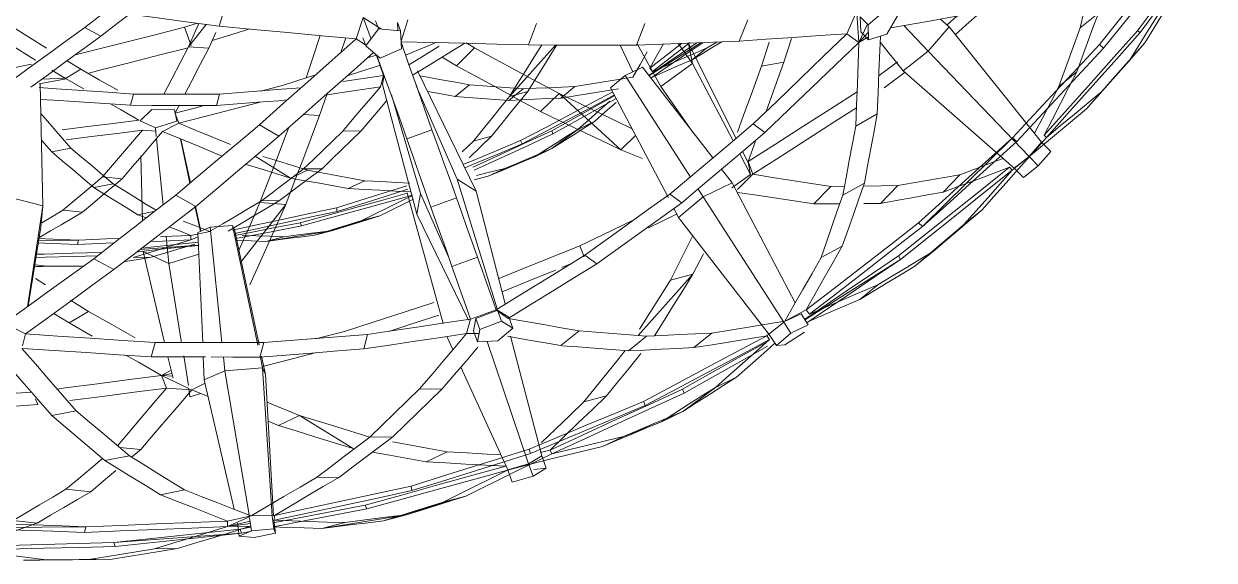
# Model space of a CAD drawing. Header units: inches. Extents: x -1427 to 2274, y -2183 to 260.
# Drawn here: x 178.64 to 185.71, y -1802.84 to -1799.65 of the extents above; entities that cross this region are included whole.
import ezdxf

# ---------------------------------------------------------------- set-up
doc = ezdxf.new("R2010")
doc.units = ezdxf.units.IN
doc.header["$MEASUREMENT"] = 0
doc.layers.add('E-LITE-EQPM', color=33, linetype='Continuous', lineweight=9)
doc.layers.add('G-IMPT', color=8, linetype='Continuous', lineweight=9)

# ---------------------------------------------------------------- blocks, each defined once
blk = doc.blocks.new('Raimond Sphere Small - Moooi_Raimond_43-V3-Reflected Ceiling Plan')
at = {"layer": 'G-IMPT'}
for p, q in [((1.0342, -5.1175), (0.9982, -5.2427)), ((4.7834, -5.1581), (4.7261, -5.2876)), ((4.8518, -5.2341), (4.9575, -5.1455)), ((0.1998, -5.2506), (0.2963, -5.1757)), ((0.8692, -5.2254), (0.7914, -5.2494)), ((0.9195, -5.2321), (0.8156, -5.3654)), ((1.8535, -5.1915), (1.8113, -5.3178)), ((1.9606, -5.2604), (1.8535, -5.1915)), ((1.8993, -5.3195), (1.8535, -5.1915)), ((1.9263, -5.2112), (1.9441, -5.2591)), ((2.0565, -5.2217), (2.0743, -5.2696)), ((2.0565, -5.2217), (2.0589, -5.2684)), ((2.1179, -5.2059), (2.0775, -5.3325)), ((2.8819, -5.2271), (2.8356, -5.354)), ((3.5264, -5.2273), (3.4768, -5.3564)), ((4.137, -5.2042), (4.0857, -5.3312)), ((4.784, -5.1662), (4.7972, -5.3392)), ((4.8478, -5.2301), (4.7972, -5.3392)), ((4.809, -5.2763), (4.8055, -5.1863)), ((4.8055, -5.1863), (4.8518, -5.2341)), ((4.9631, -5.2911), (5.0263, -5.1807)), ((5.2817, -5.2005), (5.3332, -5.2458)), ((5.3796, -5.1835), (5.3208, -5.2349)), ((6.22, -5.1646), (6.1121, -5.252)), ((0.1998, -5.2506), (0.2948, -5.3018)), ((0.8313, -5.3571), (0.7914, -5.2494)), ((0.9353, -5.3742), (0.9775, -5.2795)), ((1.9441, -5.2591), (1.8691, -5.3601)), ((1.9441, -5.2591), (2.0743, -5.2696)), ((2.0743, -5.2696), (2.0797, -5.3771)), ((4.7972, -5.3392), (4.7261, -5.2876)), ((4.8535, -5.2788), (4.7972, -5.3392)), ((4.809, -5.2763), (4.8552, -5.3241)), ((4.8552, -5.3241), (4.8518, -5.2341)), ((4.8552, -5.3241), (4.9631, -5.2911)), ((5.0638, -5.2382), (5.2091, -5.3901)), ((5.2091, -5.3901), (5.3332, -5.2458)), ((5.3332, -5.2458), (5.8824, -5.9304)), ((6.4677, -5.2811), (6.4514, -5.2713)), ((0.9353, -5.3742), (0.8156, -5.3654)), ((1.7205, -5.3984), (1.7496, -5.3121)), ((1.8717, -5.3566), (1.8113, -5.3178)), ((1.8512, -5.3122), (1.8691, -5.3601)), ((1.8691, -5.3601), (1.9528, -5.4331)), ((2.4065, -5.4772), (2.5146, -5.3719)), ((2.5146, -5.3719), (2.465, -5.3421)), ((2.9945, -5.3546), (2.7215, -5.6596)), ((3.3787, -5.3561), (3.4551, -5.5129)), ((3.4801, -5.3479), (3.6206, -5.5999)), ((3.8613, -5.3405), (3.5502, -5.5366)), ((3.7238, -5.3462), (3.8095, -5.4647)), ((4.0678, -5.909), (3.7857, -5.3456)), ((3.8095, -5.4647), (3.7857, -5.3456)), ((3.8915, -5.3739), (3.953, -5.3367)), ((4.2641, -5.3373), (4.2187, -5.4798)), ((4.3516, -5.4573), (4.3973, -5.3153)), ((4.8545, -5.3053), (4.7972, -5.3392)), ((4.9236, -5.3376), (5.0599, -5.5072)), ((6.2511, -5.3734), (6.2259, -5.3519)), ((6.495, -5.3413), (6.4036, -5.4467)), ((1.9311, -5.4142), (1.8787, -5.4313)), ((1.9528, -5.4331), (2.0797, -5.3771)), ((2.3216, -5.4265), (2.4065, -5.4772)), ((3.8915, -5.3739), (3.8068, -5.4423)), ((5.0599, -5.5072), (5.2091, -5.3901)), ((5.8087, -6.0161), (5.2091, -5.3901)), ((-0.1181, -5.469), (-0.2546, -5.496)), ((0.0029, -5.5029), (0.0839, -5.5527)), ((0.1752, -5.4989), (0.0839, -5.5527)), ((0.1752, -5.4989), (0.0905, -5.4464)), ((2.176, -5.5073), (2.5231, -6.2215)), ((3.4084, -5.535), (3.5112, -5.4864)), ((3.5112, -5.4864), (3.9295, -6.0253)), ((3.5552, -5.4915), (3.5704, -5.5121)), ((3.6206, -5.5999), (3.8095, -5.4647)), ((4.0497, -5.9242), (3.8095, -5.4647)), ((4.3516, -5.4573), (4.2187, -5.4798)), ((5.0274, -5.4543), (4.9183, -5.5353)), ((5.7201, -6.0857), (5.0599, -5.5072)), ((6.0909, -5.5145), (5.9852, -5.6001)), ((6.2405, -5.6297), (6.4036, -5.4467)), ((-0.0717, -5.586), (0.0877, -5.5549)), ((0.0839, -5.5518), (-0.0553, -5.5564)), ((0.0839, -5.5527), (0.1928, -5.6145)), ((1.9553, -5.603), (1.9735, -5.5347)), ((1.9772, -5.5334), (1.9668, -5.589)), ((3.3224, -5.6082), (3.4084, -5.535)), ((3.4084, -5.535), (3.7971, -6.1396)), ((4.9465, -5.6096), (5.073, -5.5162)), ((-0.066, -5.5875), (-0.0491, -6.3102)), ((0.4883, -5.6456), (0.4704, -5.7123)), ((1, -5.6455), (0.9818, -5.7136)), ((1.3803, -5.5933), (1.2448, -5.6281)), ((1.5939, -5.7734), (1.6379, -5.6432)), ((1.9668, -5.589), (2.1709, -6.359)), ((2.0204, -5.6513), (2.1939, -6.2367)), ((2.1671, -5.5963), (2.4115, -6.1518)), ((2.485, -5.5904), (2.3995, -5.6596)), ((2.8029, -5.6149), (2.7173, -5.6842)), ((2.8298, -5.631), (2.7215, -5.6596)), ((2.9063, -5.7499), (3.0159, -5.643)), ((3.0159, -5.643), (3.3836, -5.9764)), ((3.1101, -5.6014), (3.0262, -5.6693)), ((3.3224, -5.6082), (3.6658, -6.2625)), ((3.8092, -5.8702), (3.6206, -5.5999)), ((6.2405, -5.6297), (6.1495, -5.7336)), ((0.736, -5.7578), (0.7592, -5.7131)), ((0.8967, -5.7173), (0.7361, -5.7585)), ((0.598, -5.7377), (0.5275, -5.8037)), ((0.7326, -5.7399), (0.598, -5.7377)), ((0.7453, -5.8071), (0.7326, -5.7399)), ((0.7583, -5.8188), (0.7368, -5.762)), ((1.5939, -5.7734), (1.4975, -5.7665)), ((4.9065, -5.764), (4.7794, -5.8357)), ((0.6185, -5.8466), (0.5275, -5.8037)), ((0.6204, -5.8652), (0.5421, -5.8597)), ((0.7453, -5.8071), (0.6185, -5.8466)), ((0.6185, -5.8466), (0.6236, -5.8968)), ((0.6615, -5.8681), (0.7583, -5.8188)), ((1.3523, -5.8958), (1.2364, -5.828)), ((1.8412, -5.8633), (1.7321, -5.8652)), ((2.2613, -5.8576), (2.1126, -5.9119)), ((2.9801, -5.8827), (2.9724, -5.8644)), ((2.9731, -5.9699), (3.1269, -5.8562)), ((3.2262, -5.8084), (3.1269, -5.8562)), ((4.2395, -5.8737), (4.1699, -5.8231)), ((0.0028, -5.9884), (-0.0583, -5.919)), ((0.6249, -5.9106), (0.6641, -6.3037)), ((0.7677, -5.9118), (0.824, -6.1743)), ((0.7699, -5.9127), (0.8261, -6.1726)), ((2.5078, -5.925), (2.441, -5.9888)), ((2.6143, -5.8965), (2.5078, -5.925)), ((2.7879, -5.9224), (2.7965, -5.942)), ((3.4708, -5.891), (3.3836, -5.9764)), ((4.1392, -6.0468), (4.1849, -5.9199)), ((5.7093, -5.9049), (5.1756, -6.4329)), ((5.7345, -5.9268), (5.7093, -5.9049)), ((5.8824, -5.9304), (5.8087, -6.0161)), ((5.9109, -5.9037), (5.8163, -6.011)), ((5.8824, -5.9304), (5.9364, -5.9868)), ((5.9109, -5.9037), (5.8985, -5.8889)), ((0.1172, -5.9668), (0.0028, -5.9884)), ((2.9731, -5.9699), (2.8726, -6.0177)), ((3.3836, -5.9764), (3.5119, -6.0279)), ((4.1537, -6.1231), (4.0896, -6.0005)), ((4.1396, -6.0524), (4.1065, -5.9862)), ((5.9364, -5.9868), (5.8627, -6.0725)), ((0.5324, -6.0131), (0.5414, -6.399)), ((1.4212, -6.1447), (1.2113, -6.015)), ((2.8726, -6.0177), (2.695, -6.087)), ((4.168, -6.1221), (4.1392, -6.0468)), ((4.1537, -6.1231), (4.1396, -6.0524)), ((5.7082, -6.0983), (5.6926, -6.0803)), ((5.8087, -6.0171), (5.7082, -6.0983)), ((5.7201, -6.0857), (5.8087, -6.0161)), ((5.774, -6.1421), (5.8627, -6.0725)), ((5.8627, -6.0725), (5.8087, -6.0161)), ((0.4208, -6.1484), (0.3052, -6.138)), ((1.5216, -6.0971), (1.4212, -6.1447)), ((1.6084, -6.0887), (1.4992, -6.0906)), ((2.5112, -6.1546), (2.5961, -6.1338)), ((2.5961, -6.1338), (2.695, -6.087)), ((3.9813, -6.092), (4.0444, -6.1733)), ((4.0416, -6.2034), (4.1537, -6.1231)), ((4.0758, -6.2117), (4.168, -6.1221)), ((5.3966, -6.1251), (5.2974, -6.2283)), ((5.774, -6.1421), (5.7201, -6.0857)), ((0.3674, -6.1782), (0.2521, -6.2008)), ((1.8635, -6.1601), (1.7645, -6.2067)), ((2.4115, -6.1518), (2.5231, -6.2215)), ((2.6489, -6.9217), (2.4115, -6.1518)), ((2.6971, -6.8921), (2.5231, -6.2215)), ((3.8422, -6.2097), (3.8713, -6.255)), ((3.8713, -6.255), (4.0444, -6.1733)), ((4.0444, -6.1733), (4.4194, -6.8857)), ((4.6313, -6.1944), (4.529, -6.2979)), ((4.7114, -6.1934), (4.6313, -6.1944)), ((4.83, -6.1752), (4.7013, -6.2466)), ((5.0279, -6.1895), (4.9254, -6.2946)), ((-0.2668, -6.254), (-0.0491, -6.3102)), ((0.8592, -6.3128), (0.7393, -6.2454)), ((1.393, -6.3013), (1.2396, -6.2903)), ((1.2494, -6.2801), (1.3563, -6.2783)), ((2.1136, -6.2321), (2.3288, -7.0072)), ((2.1709, -6.359), (2.1939, -6.2367)), ((2.3599, -6.6125), (2.1939, -6.2367)), ((2.4072, -6.2625), (2.2554, -6.318)), ((3.7458, -6.2912), (3.6747, -6.2396)), ((3.7266, -6.3783), (3.8713, -6.255)), ((4.3509, -6.9995), (3.8713, -6.255)), ((-0.1419, -6.9082), (-0.0491, -6.3102)), ((-0.0491, -6.3102), (-0.0619, -6.4361)), ((0.1855, -6.3472), (0.0689, -6.336)), ((0.6176, -6.3408), (0.5148, -6.3619)), ((0.5642, -6.3813), (0.5148, -6.3619)), ((0.853, -6.3093), (0.8857, -6.4617)), ((0.856, -6.311), (0.8883, -6.4606)), ((1.393, -6.3013), (1.1241, -6.6463)), ((1.694, -6.3212), (1.6983, -6.3424)), ((2.1709, -6.359), (2.4777, -6.9891)), ((3.547, -6.4396), (3.7187, -6.3574)), ((3.6986, -6.325), (3.7266, -6.3783)), ((4.8263, -6.2954), (4.9254, -6.2946)), ((5.5267, -6.3347), (5.4199, -6.421)), ((1.0775, -6.4251), (0.9437, -6.4366)), ((1.0775, -6.4251), (1.2276, -7.1372)), ((1.0775, -6.4251), (1.0878, -6.4493)), ((1.486, -6.4285), (1.4783, -6.4101)), ((1.9515, -6.369), (1.5644, -6.484)), ((1.9515, -6.369), (1.8449, -6.3973)), ((4.265, -7.0727), (3.7266, -6.3783)), ((5.1519, -6.4109), (5.1756, -6.4329)), ((-0.1364, -6.9041), (-0.0619, -6.4361)), ((0.683, -6.4928), (0.6989, -6.6521)), ((0.8294, -6.5116), (0.8297, -6.4854)), ((0.8294, -6.5116), (0.8712, -6.4928)), ((0.9416, -6.461), (0.8297, -6.4854)), ((0.9437, -6.4366), (0.8714, -6.4679)), ((0.8714, -6.4679), (0.8994, -7.1214)), ((0.9437, -6.4366), (1.0134, -7.1214)), ((1.0878, -6.4493), (1.235, -7.1338)), ((1.6729, -6.4554), (1.2742, -6.5205)), ((1.3818, -6.4927), (1.2742, -6.5205)), ((1.6729, -6.4554), (1.5644, -6.484)), ((0.1617, -6.5126), (-0.0808, -6.5142)), ((0.1617, -6.5126), (0.1567, -6.5387)), ((0.8747, -6.5434), (0.5259, -6.5695)), ((3.1649, -6.6121), (3.1399, -6.5461)), ((4.6986, -6.548), (4.5724, -6.6166)), ((0.2525, -6.6232), (0.3723, -6.6878)), ((0.5938, -6.6146), (0.4859, -6.6163)), ((0.5456, -6.5798), (0.6735, -7.1214)), ((0.5456, -6.5798), (0.6989, -6.6521)), ((0.6989, -6.6521), (0.877, -6.5966)), ((2.5313, -6.6132), (2.3798, -6.6686)), ((3.1697, -6.6017), (3.2407, -6.6533)), ((3.8118, -6.716), (3.8739, -6.5937)), ((5.0439, -6.6276), (4.476, -6.9855)), ((5.0333, -6.6059), (5.0439, -6.6276)), ((5.2374, -6.5801), (5.1292, -6.6676)), ((-0.0236, -6.6679), (-0.0927, -6.659)), ((-0.0927, -6.669), (-0.0236, -6.6679)), ((0.7741, -7.1231), (0.6989, -6.6521)), ((3.0337, -6.6756), (3.0803, -6.6566)), ((3.8118, -6.716), (3.4869, -7.079)), ((3.8118, -6.716), (3.6772, -6.7505)), ((-0.0344, -6.7778), (-0.0927, -6.7417)), ((4.9089, -6.7787), (4.8021, -6.865)), ((0.2214, -6.9365), (0.1146, -6.8702)), ((2.6418, -6.9261), (2.4897, -6.9816)), ((2.651, -6.9285), (2.7173, -6.97)), ((2.6751, -6.9935), (2.651, -6.9285)), ((4.4847, -6.9271), (4.358, -6.994)), ((4.4847, -6.9271), (4.5039, -6.953)), ((0.0146, -6.9479), (0.1063, -7.0043)), ((0.2214, -6.9365), (0.1063, -7.0043)), ((2.4668, -7.0677), (2.4897, -6.9816)), ((2.5081, -7.0516), (2.5218, -6.979)), ((2.5218, -6.979), (2.6472, -6.93)), ((2.5218, -6.979), (2.5458, -7.044)), ((2.5458, -7.044), (2.6751, -6.9935)), ((2.6472, -6.93), (2.713, -6.9778)), ((2.6751, -6.9935), (2.7414, -7.035)), ((2.7414, -7.035), (2.7173, -6.97)), ((4.2498, -7.0815), (4.3509, -6.9997)), ((4.3928, -7.0646), (4.3509, -6.9995)), ((4.4538, -6.951), (4.3696, -6.9907)), ((4.4538, -6.951), (4.4957, -7.0161)), ((-0.2783, -7.0067), (-0.1524, -7.0694)), ((-0.1524, -7.0694), (-0.1712, -7.1399)), ((0.1063, -7.0043), (0.2436, -7.0822)), ((1.7415, -7.0555), (1.5705, -7.0993)), ((2.5416, -7.0664), (2.4668, -7.0677)), ((2.5081, -7.0516), (2.5322, -7.1166)), ((2.5322, -7.1166), (2.5458, -7.044)), ((2.6531, -7.111), (2.7414, -7.035)), ((3.1349, -7.0518), (3.027, -7.1391)), ((3.9233, -7.0657), (3.8175, -7.1513)), ((4.3069, -7.1378), (4.3928, -7.0646)), ((4.4733, -7.0593), (4.3566, -7.1345)), ((4.4957, -7.0161), (4.3928, -7.0646)), ((0.6163, -7.1215), (0.5939, -7.2056)), ((1.2618, -7.1214), (1.2388, -7.2073)), ((1.8793, -7.0733), (1.8564, -7.1591)), ((2.386, -7.1626), (2.3506, -7.0851)), ((2.5322, -7.1166), (2.6531, -7.111)), ((2.5887, -7.114), (2.8349, -7.8403)), ((2.727, -7.0825), (2.9139, -7.7939)), ((3.5358, -7.0828), (3.4278, -7.1702)), ((4.2666, -7.1035), (4.2498, -7.0815)), ((4.3069, -7.1378), (4.265, -7.0727)), ((4.3566, -7.1345), (4.3069, -7.1378)), ((0.6934, -7.2059), (0.7235, -7.3332)), ((0.8145, -7.376), (0.7865, -7.2008)), ((0.903, -7.2064), (0.9088, -7.3424)), ((1.0221, -7.2067), (1.0305, -7.2898)), ((1.2408, -7.1999), (1.2557, -7.2705)), ((1.2495, -7.2014), (1.2731, -7.3111)), ((1.0305, -7.2898), (1.2557, -7.2705)), ((1.2557, -7.2705), (1.2731, -7.3111)), ((1.3118, -8.151), (1.2557, -7.2705)), ((2.7115, -7.8763), (2.4333, -7.2664)), ((0.7121, -7.285), (0.6557, -7.316)), ((0.7167, -7.3044), (0.6557, -7.316)), ((0.6843, -7.3915), (0.6557, -7.316)), ((0.8168, -7.3934), (0.6557, -7.316)), ((0.7206, -7.3211), (0.6557, -7.316)), ((0.9088, -7.3424), (1.0305, -7.2898)), ((0.9088, -7.3424), (1.0867, -8.111)), ((1.1769, -8.155), (1.0305, -7.2898)), ((1.3207, -8.1489), (1.2731, -7.3111)), ((4.0697, -7.3268), (3.9445, -7.3871)), ((0.8348, -7.4021), (0.6843, -7.3915)), ((0.8168, -7.3934), (0.8232, -7.444)), ((0.8232, -7.444), (0.8879, -7.4239)), ((0.8348, -7.4021), (0.915, -7.3613)), ((0.8348, -7.4021), (0.9319, -7.442)), ((2.3228, -7.3961), (2.1852, -7.3984)), ((3.7593, -7.4206), (3.7496, -7.3975)), ((3.7505, -7.5305), (3.9445, -7.3871)), ((-0.0798, -7.4896), (-0.0927, -7.4555)), ((3.298, -7.438), (3.1636, -7.4738)), ((3.517, -7.4706), (3.5278, -7.4953)), ((0.1483, -7.5266), (0.004, -7.5538)), ((1.3495, -7.6136), (1.4736, -7.5537)), ((1.7931, -7.751), (1.4736, -7.5537)), ((3.7505, -7.5305), (3.6238, -7.5908)), ((1.2889, -7.5887), (1.3495, -7.6136)), ((3.6238, -7.5908), (3.3997, -7.6782)), ((2.0292, -7.6804), (1.8915, -7.6827)), ((3.275, -7.7372), (3.3997, -7.6782)), ((0.5313, -7.7557), (0.4062, -7.7444)), ((0.4771, -7.8014), (0.5313, -7.7557)), ((2.3509, -7.7703), (2.2261, -7.8291)), ((2.8387, -7.7537), (2.8469, -7.7798)), ((2.9633, -7.7591), (2.905, -7.7747)), ((2.9732, -7.7826), (2.9633, -7.7591)), ((0.4639, -7.7932), (0.3184, -7.8217)), ((2.8465, -7.8425), (2.71, -7.8787)), ((2.8349, -7.8403), (2.7115, -7.8763)), ((2.8349, -7.8403), (2.9139, -7.7939)), ((2.8349, -7.8403), (2.8615, -7.9134)), ((2.8465, -7.8425), (2.9732, -7.7826)), ((2.9139, -7.7939), (2.9404, -7.867)), ((2.738, -7.9494), (2.7115, -7.8763)), ((2.8615, -7.9134), (2.738, -7.9494)), ((2.9404, -7.867), (2.8615, -7.9134)), ((2.9404, -7.867), (2.8658, -7.8743)), ((1.5763, -7.9217), (1.7112, -7.9195)), ((2.1372, -7.9736), (2.1425, -8.0003)), ((0.2344, -8.0064), (0.0874, -7.9923)), ((0.7916, -7.9959), (0.6498, -8.025)), ((2.462, -8.0339), (1.9736, -8.1789)), ((2.462, -8.0339), (2.3275, -8.0696)), ((1.8748, -8.1089), (1.8651, -8.0858)), ((-0.0838, -8.193), (-0.2271, -8.1782)), ((1.0466, -8.2138), (1.1769, -8.155)), ((1.0466, -8.2138), (1.047, -8.1807)), ((1.1808, -8.182), (1.0466, -8.2138)), ((1.1826, -8.1954), (1.0466, -8.2138)), ((1.1881, -8.1499), (1.047, -8.1807)), ((1.1058, -8.1938), (1.1162, -8.2705)), ((1.1781, -8.1626), (1.1885, -8.2393)), ((1.1881, -8.1499), (1.3259, -8.1476)), ((1.3223, -8.2278), (1.3118, -8.1511)), ((1.3326, -8.252), (1.3222, -8.1752)), ((1.3259, -8.1476), (1.3249, -8.1761)), ((2.1105, -8.1429), (1.6076, -8.225)), ((1.7434, -8.19), (1.6076, -8.225)), ((2.1105, -8.1429), (1.9736, -8.1789)), ((0.2044, -8.215), (-0.5551, -8.22)), ((0.2044, -8.215), (0.1981, -8.2479)), ((1.1306, -8.2519), (0.3722, -8.3085)), ((1.1844, -8.2115), (1.0466, -8.2138)), ((1.1162, -8.2705), (1.1885, -8.2393)), ((1.1162, -8.2705), (1.2053, -8.2784)), ((1.1854, -8.2162), (1.1211, -8.2286)), ((1.1306, -8.2519), (1.1211, -8.2286)), ((1.1306, -8.2519), (1.1885, -8.2408)), ((1.1885, -8.2393), (1.3223, -8.2278)), ((1.2053, -8.2784), (1.3326, -8.252)), ((1.3326, -8.252), (1.3223, -8.2278)), ((0.3803, -8.3311), (0.3722, -8.3085)), ((-0.1654, -8.413), (-0.0293, -8.4108)), ((0.362, -8.4078), (0.2241, -8.41)), ((0.7494, -8.3436), (0.6134, -8.3458))]:
    blk.add_line(p, q, dxfattribs=at)
at = {"layer": 'G-IMPT', "flags": 128}
for points in [[(6.2259, -5.3519), (6.3607, -5.1828), (6.4955, -5.0137), (6.6302, -4.8446), (6.765, -4.6755)], [(6.7906, -4.6973), (6.6558, -4.8663), (6.5209, -5.0353), (6.386, -5.2044), (6.2511, -5.3734)], [(6.8894, -4.6826), (6.7799, -4.8298), (6.6704, -4.9769), (6.5609, -5.1241), (6.4514, -5.2713)], [(6.4677, -5.2811), (6.5777, -5.1333), (6.6877, -4.9856), (6.7977, -4.8378), (6.9077, -4.6901)], [(6.1739, -4.9714), (6.1533, -5.0649), (6.1327, -5.1585), (6.1121, -5.252)], [(6.7003, -5.0122), (6.649, -5.0945), (6.5976, -5.1768), (6.5463, -5.2591), (6.495, -5.3413)], [(0.9982, -5.2427), (0.8149, -5.2181), (0.6315, -5.1935), (0.4482, -5.1689), (0.2649, -5.1443)], [(5.3703, -5.292), (5.4529, -5.2197), (5.5283, -5.1538)], [(6.4036, -5.4467), (6.4553, -5.3639), (6.5071, -5.2812), (6.5589, -5.1985), (6.6106, -5.1158)], [(0.4698, -5.167), (0.3913, -5.2274), (0.2948, -5.3018)], [(0.8768, -5.2264), (0.8573, -5.2707), (0.8156, -5.3654)], [(5.4828, -5.1655), (5.3437, -5.1897), (5.2047, -5.214), (5.0657, -5.2382), (4.9854, -5.2522)], [(6.0909, -5.5145), (6.1232, -5.427), (6.1554, -5.3396), (6.1877, -5.2521), (6.22, -5.1646)], [(-0.0276, -5.3732), (-0.129, -5.3103), (-0.2304, -5.2474)], [(-0.221, -5.5546), (-0.1158, -5.4786), (-0.0106, -5.4026), (0.0946, -5.3266), (0.1998, -5.2506)], [(0.2948, -5.3018), (0.1908, -5.3774), (0.0868, -5.4531), (-0.0172, -5.5287), (-0.1212, -5.6043)], [(0.7914, -5.2494), (0.6094, -5.2954), (0.4273, -5.3413), (0.2453, -5.3873), (0.1411, -5.4136)], [(0.9559, -5.328), (1.0408, -5.3019), (1.1792, -5.2594)], [(1.8113, -5.3178), (1.608, -5.2991), (1.4048, -5.2803), (1.2015, -5.2615), (0.9982, -5.2427)], [(1.5979, -5.2981), (1.5514, -5.4372), (1.5138, -5.5499)], [(4.7261, -5.2876), (4.566, -5.2985), (4.4059, -5.3094), (4.2458, -5.3203), (4.0857, -5.3312)], [(4.1699, -5.8231), (4.309, -5.6892), (4.448, -5.5553), (4.5871, -5.4215), (4.7261, -5.2876)], [(4.925, -5.3027), (4.9216, -5.3879), (4.9166, -5.5132), (4.9116, -5.6386), (4.9065, -5.764)], [(6.4514, -5.2713), (6.3131, -5.4257), (6.1749, -5.5801), (6.0367, -5.7345), (5.8985, -5.8889)], [(5.9109, -5.9037), (6.0501, -5.748), (6.1893, -5.5924), (6.3285, -5.4367), (6.4677, -5.2811)], [(6.1121, -5.252), (6.0803, -5.3391), (6.0486, -5.4261), (6.0169, -5.5131), (5.9852, -5.6001)], [(-0.3216, -5.3032), (-0.2202, -5.3656), (-0.1189, -5.428), (-0.0927, -5.4441)], [(0.2176, -5.5228), (0.2891, -5.5046), (0.4708, -5.4582), (0.6526, -5.4117), (0.8128, -5.3708)], [(0.8156, -5.3654), (0.7656, -5.4608), (0.7156, -5.5562), (0.6688, -5.6456)], [(1.2364, -5.828), (1.3801, -5.7005), (1.5238, -5.5729), (1.6676, -5.4454), (1.8113, -5.3178)], [(2.8356, -5.354), (2.6458, -5.3492), (2.4561, -5.3445), (2.2664, -5.3398), (2.0776, -5.3351)], [(2.0778, -5.3383), (2.1228, -5.4657), (2.169, -5.5963), (2.2151, -5.727), (2.2613, -5.8576)], [(2.1045, -5.4141), (2.238, -5.3598), (2.2861, -5.3403)], [(2.1249, -5.4717), (2.1987, -5.4264), (2.3034, -5.3621)], [(2.4561, -5.3438), (2.3597, -5.4031), (2.2551, -5.4674), (2.1505, -5.5317)], [(3.0159, -5.643), (2.8906, -5.5752), (2.7652, -5.5075), (2.6399, -5.4397), (2.5146, -5.3719)], [(2.9132, -5.3543), (2.8666, -5.4285), (2.8182, -5.5056), (2.7699, -5.5826), (2.7215, -5.6596)], [(2.8298, -5.631), (2.8777, -5.5543), (2.9257, -5.4776), (2.9737, -5.4009), (3.0039, -5.3527)], [(3.4768, -5.3564), (3.3165, -5.3558), (3.1562, -5.3552), (2.9959, -5.3546), (2.8356, -5.354)], [(4.0857, -5.3312), (3.9335, -5.3375), (3.7812, -5.3438), (3.629, -5.3501), (3.4768, -5.3564)], [(3.8351, -5.3416), (3.7429, -5.4039), (3.6193, -5.4874), (3.5489, -5.535)], [(3.5552, -5.4915), (3.6874, -5.3892), (3.7441, -5.3454)], [(3.6361, -5.3481), (3.5976, -5.4164), (3.5552, -5.4915)], [(3.5609, -5.5505), (3.6274, -5.5054), (3.7511, -5.4216), (3.8715, -5.3401)], [(3.7943, -5.3387), (3.7035, -5.409), (3.5704, -5.5121)], [(3.9838, -5.3354), (3.9365, -5.364), (3.8717, -5.4031), (3.8068, -5.4423)], [(4.7972, -5.3392), (4.6578, -5.4729), (4.5184, -5.6065), (4.379, -5.7401), (4.2395, -5.8737)], [(4.7794, -5.8357), (4.7839, -5.7116), (4.7883, -5.5875), (4.7928, -5.4634), (4.7972, -5.3392)], [(5.7093, -5.9049), (5.8385, -5.7666), (5.9676, -5.6284), (6.0968, -5.4901), (6.2259, -5.3519)], [(6.2511, -5.3734), (6.122, -5.5117), (5.9928, -5.6501), (5.8637, -5.7884), (5.7345, -5.9268)], [(6.495, -5.3413), (6.4314, -5.4134), (6.3677, -5.4855), (6.3041, -5.5576), (6.2405, -5.6297)], [(0.7943, -5.6456), (0.8354, -5.5665), (0.8853, -5.4703), (0.9353, -5.3742)], [(1.9145, -5.3997), (1.7816, -5.5169), (1.6385, -5.6432), (1.4954, -5.7695), (1.3523, -5.8958)], [(1.9735, -5.5347), (1.9517, -5.4727), (1.9312, -5.4143)], [(2.1126, -5.9119), (2.0656, -5.7816), (2.0186, -5.6513), (1.9717, -5.521), (1.9342, -5.4169)], [(3.4547, -5.5445), (3.4972, -5.4697), (3.5397, -5.3949)], [(3.8068, -5.4423), (3.7263, -5.477), (3.6458, -5.5118), (3.5652, -5.5466)], [(3.5704, -5.5121), (3.6507, -5.4775), (3.731, -5.443), (3.8112, -5.4084), (3.8915, -5.3739)], [(0.3954, -5.623), (0.2853, -5.561), (0.1752, -5.4989)], [(1.758, -5.5377), (1.8241, -5.5164), (1.9548, -5.4741)], [(2.4065, -5.4772), (2.5315, -5.5454), (2.6564, -5.6136), (2.7814, -5.6817), (2.9063, -5.7499)], [(4.2187, -5.4798), (4.1647, -5.6284), (4.1106, -5.777), (4.0758, -5.8725)], [(4.2463, -5.7496), (4.2985, -5.6047), (4.3516, -5.4573)], [(5.8985, -5.8889), (5.9466, -5.7953), (5.9947, -5.7017), (6.0428, -5.6081), (6.0909, -5.5145)], [(6.1495, -5.7336), (6.213, -5.6619), (6.2766, -5.5901), (6.3401, -5.5184), (6.4036, -5.4467)], [(1.5706, -5.5314), (1.5207, -5.5477), (1.3803, -5.5933)], [(1.7316, -5.5711), (1.8525, -5.5529), (1.9735, -5.5347)], [(2.1872, -5.5381), (2.2341, -5.5464), (2.3178, -5.561), (2.4014, -5.5757), (2.485, -5.5904)], [(3.1101, -5.6014), (3.1963, -5.5872), (3.2824, -5.573), (3.3686, -5.5587), (3.4547, -5.5445)], [(-0.0721, -5.6076), (0.0312, -5.6146), (0.1835, -5.625), (0.3359, -5.6353), (0.4883, -5.6456)], [(0.4883, -5.6456), (0.6162, -5.6456), (0.7441, -5.6456), (0.872, -5.6455), (1, -5.6455)], [(1, -5.6455), (1.1224, -5.636), (1.2448, -5.6265), (1.3672, -5.6169), (1.4845, -5.6078)], [(1.9553, -5.603), (1.8344, -5.6211), (1.7134, -5.6392), (1.6287, -5.6519)], [(1.7321, -5.8652), (1.7879, -5.7996), (1.8437, -5.7341), (1.8995, -5.6685), (1.9553, -5.603)], [(2.3995, -5.6596), (2.3158, -5.645), (2.2361, -5.631)], [(2.485, -5.5904), (2.5645, -5.5965), (2.644, -5.6026), (2.7234, -5.6088), (2.8029, -5.6149)], [(2.6143, -5.8965), (2.6682, -5.8301), (2.7221, -5.7638), (2.7759, -5.6974), (2.8298, -5.631)], [(2.7879, -5.9224), (2.9332, -5.8453), (3.0785, -5.7681), (3.2237, -5.691), (3.3349, -5.632)], [(3.345, -5.6512), (3.2358, -5.709), (3.0894, -5.7867), (2.943, -5.8643), (2.7965, -5.942)], [(2.8029, -5.6149), (2.8797, -5.6115), (2.9565, -5.6082), (3.0333, -5.6048), (3.1101, -5.6014)], [(3.3467, -5.6545), (3.234, -5.7177), (3.1032, -5.7911), (2.9724, -5.8644)], [(3.45, -5.8512), (3.3724, -5.814), (3.2536, -5.757), (3.1348, -5.7), (3.0159, -5.643)], [(3.369, -5.6139), (3.2833, -5.6277), (3.1976, -5.6416), (3.1119, -5.6554), (3.0262, -5.6693)], [(4.7867, -5.6327), (4.6262, -5.7354), (4.4639, -5.8392), (4.3015, -5.943), (4.1392, -6.0468)], [(5.9852, -5.6001), (5.9365, -5.6942), (5.8878, -5.7883), (5.841, -5.8788)], [(6.2405, -5.6297), (6.1581, -5.6982), (6.0757, -5.7667), (5.9933, -5.8352), (5.9109, -5.9037)], [(0.4704, -5.7123), (0.318, -5.7024), (0.1655, -5.6924), (0.0131, -5.6825), (-0.0639, -5.6774)], [(0.3516, -5.7046), (0.4105, -5.738), (0.5194, -5.7998)], [(0.9818, -5.7136), (0.8539, -5.7133), (0.7261, -5.713), (0.5983, -5.7127), (0.4704, -5.7123)], [(0.7583, -5.8188), (0.9195, -5.7772), (1.0806, -5.7357), (1.2417, -5.6942)], [(1.4022, -5.6808), (1.349, -5.685), (1.2266, -5.6945), (1.1042, -5.7041), (0.9818, -5.7136)], [(1.9917, -5.6868), (1.9529, -5.7322), (1.897, -5.7978), (1.8412, -5.8633)], [(2.7173, -5.6842), (2.6378, -5.6781), (2.5584, -5.6719), (2.4789, -5.6657), (2.3995, -5.6596)], [(2.7215, -5.6596), (2.6681, -5.7259), (2.6146, -5.7923), (2.5612, -5.8586), (2.5078, -5.925)], [(3.0262, -5.6693), (2.949, -5.673), (2.8718, -5.6768), (2.7945, -5.6805), (2.7173, -5.6842)], [(2.9801, -5.8827), (3.111, -5.8094), (3.2419, -5.736), (3.3559, -5.6721)], [(3.1269, -5.8562), (3.1908, -5.8), (3.2546, -5.7438), (3.3184, -5.6876)], [(3.3554, -5.6949), (3.2908, -5.7517), (3.2262, -5.8084)], [(4.168, -6.1221), (4.3301, -6.018), (4.4923, -5.9138), (4.6544, -5.8096), (4.7834, -5.7268)], [(-0.062, -5.7613), (-0.0111, -5.8197), (0.053, -5.8933), (0.1172, -5.9668)], [(1.393, -6.3013), (1.4432, -6.1693), (1.4935, -6.0373), (1.5437, -5.9054), (1.5939, -5.7734)], [(2.9063, -5.7499), (3.0256, -5.8065), (3.1449, -5.8632), (3.2643, -5.9198), (3.3836, -5.9764)], [(4.9065, -5.764), (4.8874, -5.8668), (4.8683, -5.9696), (4.8492, -6.0724), (4.83, -6.1752)], [(5.8163, -6.011), (5.8996, -5.9416), (5.9829, -5.8723), (6.0662, -5.803), (6.1495, -5.7336)], [(0.5194, -5.7998), (0.3681, -5.8196), (0.2168, -5.8393), (0.0655, -5.8591)], [(0.0878, -5.9181), (0.2392, -5.8986), (0.3907, -5.8792), (0.5421, -5.8597)], [(0.5421, -5.8597), (0.4829, -5.9293), (0.4237, -5.9989), (0.3645, -6.0685), (0.3052, -6.138)], [(0.4208, -6.1484), (0.481, -6.0783), (0.5411, -6.0083), (0.6013, -5.9382), (0.6615, -5.8681)], [(0.6615, -5.8681), (0.7635, -5.91), (0.8655, -5.9519), (0.9675, -5.9939), (1.0154, -6.0136)], [(0.7393, -6.2454), (0.8636, -6.1411), (0.9878, -6.0367), (1.1121, -5.9324), (1.2364, -5.828)], [(1.0655, -5.9459), (0.9631, -5.9035), (0.8607, -5.8612), (0.7583, -5.8188)], [(1.4117, -5.8433), (1.392, -5.8945), (1.3412, -6.0264), (1.2904, -6.1584), (1.2396, -6.2903)], [(1.4992, -6.0906), (1.5574, -6.0342), (1.6157, -5.9779), (1.6739, -5.9215), (1.7321, -5.8652)], [(1.8412, -5.8633), (1.783, -5.9197), (1.7248, -5.976), (1.6666, -6.0324), (1.6084, -6.0887)], [(2.2613, -5.8576), (2.2978, -5.9588), (2.3342, -6.06), (2.3707, -6.1613), (2.4072, -6.2625)], [(2.9724, -5.8644), (2.8165, -5.9361), (2.6607, -6.0078), (2.5048, -6.0795)], [(2.8726, -6.0177), (2.9362, -5.9773), (2.9998, -5.937), (3.0634, -5.8966), (3.1269, -5.8562)], [(3.2262, -5.8084), (3.1629, -5.8488), (3.0996, -5.8892), (3.0364, -5.9296), (2.9731, -5.9699)], [(3.6747, -6.2396), (3.7985, -6.1355), (3.9223, -6.0314), (4.0461, -5.9272), (4.1699, -5.8231)], [(4.7013, -6.2466), (4.7208, -6.1439), (4.7404, -6.0411), (4.7599, -5.9384), (4.7794, -5.8357)], [(1.3523, -5.8958), (1.229, -6), (1.1057, -6.1043), (0.9825, -6.2085), (0.8592, -6.3128)], [(2.2554, -6.318), (2.2197, -6.2165), (2.184, -6.115), (2.1483, -6.0134), (2.1126, -5.9119)], [(2.4469, -6.0648), (2.5191, -6.0346), (2.6535, -5.9785), (2.7879, -5.9224)], [(2.4817, -6.0238), (2.548, -5.9602), (2.6143, -5.8965)], [(2.5126, -6.098), (2.6685, -6.0263), (2.8243, -5.9545), (2.9801, -5.8827)], [(4.2395, -5.8737), (4.1161, -5.9781), (3.9927, -6.0825), (3.8692, -6.1869), (3.7458, -6.2912)], [(5.1519, -6.4109), (5.2913, -6.2844), (5.4306, -6.1579), (5.57, -6.0314), (5.7093, -5.9049)], [(5.7345, -5.9268), (5.5948, -6.0533), (5.455, -6.1798), (5.3153, -6.3064), (5.1756, -6.4329)], [(0.2521, -6.2008), (0.1897, -6.1477), (0.1274, -6.0946), (0.0651, -6.0415), (0.0028, -5.9884)], [(0.1172, -5.9668), (0.1797, -6.0197), (0.2423, -6.0725), (0.3048, -6.1253), (0.3674, -6.1782)], [(2.7965, -5.942), (2.6616, -5.9984), (2.5266, -6.0548), (2.4563, -6.0841)], [(2.9731, -5.9699), (2.9036, -5.9992), (2.834, -6.0285), (2.7645, -6.0577), (2.695, -6.087)], [(1.1575, -6.063), (1.2454, -6.0902), (1.3333, -6.1175), (1.4212, -6.1447)], [(1.5216, -6.0971), (1.4332, -6.0699), (1.3448, -6.0427), (1.2564, -6.0155)], [(2.5961, -6.1338), (2.6652, -6.1048), (2.7344, -6.0757), (2.8035, -6.0467), (2.8726, -6.0177)], [(5.6926, -6.0803), (5.5278, -6.2117), (5.363, -6.3431), (5.1981, -6.4745), (5.0333, -6.6059)], [(5.2974, -6.2283), (5.3962, -6.1913), (5.495, -6.1543), (5.5938, -6.1173), (5.6926, -6.0803)], [(5.6541, -6.0279), (5.5935, -6.0507), (5.4951, -6.0879), (5.3966, -6.1251)], [(5.5267, -6.3347), (5.5991, -6.2538), (5.6715, -6.1728), (5.7439, -6.0919), (5.8163, -6.011)], [(0.3052, -6.138), (0.2462, -6.1875), (0.1871, -6.237), (0.128, -6.2865), (0.0689, -6.336)], [(0.1855, -6.3472), (0.2443, -6.2975), (0.3031, -6.2478), (0.362, -6.1981), (0.4208, -6.1484)], [(1.2494, -6.2801), (1.3118, -6.2327), (1.3743, -6.1853), (1.4367, -6.1379), (1.4992, -6.0906)], [(1.6084, -6.0887), (1.5454, -6.1361), (1.4824, -6.1835), (1.4193, -6.2309), (1.3563, -6.2783)], [(1.4212, -6.1447), (1.507, -6.1602), (1.5929, -6.1757), (1.6787, -6.1912), (1.7645, -6.2067)], [(1.8635, -6.1601), (1.778, -6.1443), (1.6925, -6.1286), (1.6071, -6.1129), (1.5216, -6.0971)], [(2.695, -6.087), (2.6104, -6.1077), (2.5259, -6.1284)], [(4.6313, -6.1944), (4.5154, -6.1763), (4.3996, -6.1582), (4.2838, -6.1402), (4.168, -6.1221)], [(5.3966, -6.1251), (5.3044, -6.1412), (5.2123, -6.1573), (5.1201, -6.1734), (5.0279, -6.1895)], [(5.0439, -6.6276), (5.21, -6.4953), (5.3761, -6.3629), (5.5421, -6.2306), (5.7082, -6.0983)], [(5.7082, -6.0983), (5.6361, -6.179), (5.5641, -6.2597), (5.492, -6.3403), (5.4199, -6.421)], [(0.5148, -6.3619), (0.4491, -6.3216), (0.3834, -6.2814), (0.3177, -6.2411), (0.2521, -6.2008)], [(0.3674, -6.1782), (0.4323, -6.2183), (0.4973, -6.2585), (0.5622, -6.2987), (0.6226, -6.336)], [(1.694, -6.3212), (1.8331, -6.2776), (1.9721, -6.2341), (2.1111, -6.1905)], [(2.1171, -6.2113), (1.9775, -6.255), (1.8379, -6.2987), (1.6983, -6.3424)], [(1.7645, -6.2067), (1.8584, -6.2118), (1.9524, -6.217), (2.0463, -6.2222), (2.1313, -6.2269)], [(2.1292, -6.1742), (2.0521, -6.1701), (1.9578, -6.1651), (1.8635, -6.1601)], [(4.83, -6.1752), (4.7972, -6.2684), (4.7643, -6.3616), (4.7315, -6.4548), (4.6986, -6.548)], [(5.0279, -6.1895), (4.9288, -6.1907), (4.8296, -6.1919)], [(0.2525, -6.6232), (0.3742, -6.5287), (0.4959, -6.4343), (0.6176, -6.3399), (0.7393, -6.2454)], [(0.9494, -6.4564), (1.0185, -6.4158), (1.0955, -6.3705), (1.1724, -6.3253), (1.2494, -6.2801)], [(1.3563, -6.2783), (1.28, -6.3235), (1.2036, -6.3687), (1.1272, -6.414), (1.0509, -6.4592)], [(1.2396, -6.2903), (1.187, -6.4097), (1.1344, -6.5292), (1.1107, -6.5829)], [(2.1143, -6.2346), (1.9747, -6.2731), (1.8092, -6.3188), (1.6438, -6.3645), (1.4783, -6.4101)], [(1.486, -6.4285), (1.6515, -6.3829), (1.8171, -6.3372), (1.9826, -6.2916), (2.1456, -6.2467)], [(2.1457, -6.2472), (2.0723, -6.2838), (1.9965, -6.3217), (1.9207, -6.3595), (1.8449, -6.3973)], [(1.9515, -6.369), (2.0277, -6.3311), (2.104, -6.2932), (2.1508, -6.2699)], [(2.4072, -6.2625), (2.4382, -6.3502), (2.4693, -6.4378), (2.5003, -6.5255), (2.5313, -6.6132)], [(3.1697, -6.6017), (3.296, -6.5112), (3.4222, -6.4207), (3.5485, -6.3301), (3.6747, -6.2396)], [(3.7458, -6.2912), (3.6195, -6.3818), (3.4932, -6.4723), (3.367, -6.5628), (3.2407, -6.6533)], [(4.0758, -6.2292), (4.1775, -6.2446), (4.2946, -6.2623), (4.4118, -6.2801), (4.529, -6.2979)], [(4.5724, -6.6166), (4.6046, -6.5241), (4.6368, -6.4316), (4.669, -6.3391), (4.7013, -6.2466)], [(4.9254, -6.2946), (5.0184, -6.278), (5.1114, -6.2615), (5.2044, -6.2449), (5.2974, -6.2283)], [(-0.0669, -6.4951), (-0.0038, -6.4582), (0.0593, -6.4212), (0.1224, -6.3842), (0.1855, -6.3472)], [(0.0689, -6.336), (0.0066, -6.3729), (-0.0558, -6.4097)], [(0.8592, -6.3128), (0.7375, -6.4065), (0.6157, -6.5003), (0.494, -6.594), (0.3723, -6.6878)], [(1.0759, -6.4538), (1.2116, -6.4247), (1.3724, -6.3902), (1.5332, -6.3557), (1.694, -6.3212)], [(1.6983, -6.3424), (1.5362, -6.3772), (1.3742, -6.4121), (1.2121, -6.4469), (1.0877, -6.4737)], [(1.1802, -6.7792), (1.2334, -6.6597), (1.2866, -6.5402), (1.3398, -6.4208), (1.393, -6.3013)], [(2.3798, -6.6686), (2.3487, -6.5809), (2.3176, -6.4933), (2.2865, -6.4056), (2.2554, -6.318)], [(4.529, -6.2979), (4.6281, -6.2971), (4.6838, -6.2966)], [(5.2374, -6.5801), (5.3097, -6.5188), (5.382, -6.4574), (5.4544, -6.396), (5.5267, -6.3347)], [(0.7844, -6.3999), (0.863, -6.4305), (0.9416, -6.461)], [(1.4783, -6.4101), (1.3308, -6.4384), (1.1834, -6.4668), (1.09, -6.4847)], [(1.094, -6.5038), (1.191, -6.4852), (1.3385, -6.4568), (1.486, -6.4285)], [(1.8449, -6.3973), (1.7748, -6.419), (1.7046, -6.4407), (1.6345, -6.4623), (1.5644, -6.484)], [(1.6729, -6.4554), (1.7426, -6.4338), (1.8122, -6.4122), (1.8819, -6.3906), (1.9515, -6.369)], [(3.4653, -6.3898), (3.3292, -6.4552), (3.1399, -6.5461)], [(4.4847, -6.9271), (4.6515, -6.7981), (4.8183, -6.669), (4.9851, -6.54), (5.1519, -6.4109)], [(5.1756, -6.4329), (5.0076, -6.5629), (4.8397, -6.6929), (4.6718, -6.823), (4.5039, -6.953)], [(5.4199, -6.421), (5.3472, -6.4826), (5.2745, -6.5443), (5.2018, -6.6059), (5.1292, -6.6676)], [(-0.0791, -6.5034), (0.0126, -6.5069), (0.1617, -6.5126)], [(0.1617, -6.5126), (0.3287, -6.5058), (0.4079, -6.5026)], [(0.6487, -6.4928), (0.6627, -6.4922), (0.8297, -6.4854)], [(0.8297, -6.4854), (0.751, -6.4545), (0.7007, -6.4348)], [(1.133, -6.4845), (1.2159, -6.4873), (1.2989, -6.49), (1.3818, -6.4927)], [(1.5644, -6.484), (1.4918, -6.4931), (1.4193, -6.5022), (1.3467, -6.5114), (1.2742, -6.5205)], [(1.3818, -6.4927), (1.4546, -6.4834), (1.5273, -6.4741), (1.6001, -6.4648), (1.6729, -6.4554)], [(3.8073, -6.4928), (3.8014, -6.5044), (3.7393, -6.6275), (3.6772, -6.7505)], [(0.1567, -6.5387), (0.0074, -6.5332), (-0.0832, -6.5298)], [(0.3742, -6.5299), (0.3248, -6.5319), (0.1567, -6.5387)], [(0.4859, -6.6163), (0.5718, -6.5901), (0.6576, -6.564), (0.7435, -6.5378), (0.8294, -6.5116)], [(0.5015, -6.5835), (0.5986, -6.5732), (0.7473, -6.5575), (0.8747, -6.5441)], [(0.8739, -6.5249), (0.74, -6.5392), (0.5916, -6.555), (0.5371, -6.5608)], [(0.8294, -6.5116), (0.6612, -6.5184), (0.5884, -6.5213)], [(0.8524, -6.536), (0.7662, -6.5622), (0.68, -6.5884), (0.5938, -6.6146)], [(1.2742, -6.5205), (1.1903, -6.5178), (1.1064, -6.5152)], [(3.1399, -6.5461), (2.9673, -6.6159), (2.7947, -6.6857), (2.6579, -6.741)], [(4.6986, -6.548), (4.6451, -6.6428), (4.5917, -6.7376), (4.5382, -6.8323), (4.4847, -6.9271)], [(-0.2783, -7.0067), (-0.1456, -6.9108), (-0.0129, -6.8149), (0.1198, -6.7191), (0.2525, -6.6232)], [(0.2947, -6.5867), (0.1275, -6.5912), (-0.0396, -6.5957), (-0.0927, -6.5972)], [(-0.0927, -6.6154), (-0.0355, -6.6138), (0.1328, -6.6092), (0.2756, -6.6053)], [(0.5938, -6.6146), (0.517, -6.6273), (0.4402, -6.64)], [(2.5313, -6.6132), (2.5589, -6.6914), (2.5865, -6.7696), (2.6142, -6.8478), (2.6418, -6.9261)], [(2.6418, -6.9261), (2.7737, -6.845), (2.9057, -6.7639), (3.0377, -6.6828), (3.1697, -6.6017)], [(4.358, -6.994), (4.4116, -6.8996), (4.4652, -6.8053), (4.5188, -6.711), (4.5724, -6.6166)], [(5.0333, -6.6059), (4.8774, -6.7113), (4.7214, -6.8166), (4.5655, -6.922), (4.4746, -6.9834)], [(4.488, -7.0041), (4.5758, -6.9447), (4.7318, -6.839), (4.8879, -6.7333), (5.0439, -6.6276)], [(4.9089, -6.7787), (4.991, -6.7291), (5.0731, -6.6794), (5.1552, -6.6298), (5.2374, -6.5801)], [(0.3723, -6.6878), (0.2411, -6.7832), (0.11, -6.8786), (-0.0212, -6.974), (-0.1524, -7.0694)], [(-0.0927, -6.6693), (-0.0543, -6.669), (0.0229, -6.6684), (0.1001, -6.6678), (0.1773, -6.6672)], [(0.193, -6.6662), (0.1315, -6.6666), (0.0539, -6.6672), (-0.0236, -6.6679)], [(2.4897, -6.9816), (2.4622, -6.9034), (2.4348, -6.8251), (2.4073, -6.7468), (2.3798, -6.6686)], [(2.6784, -6.8199), (2.8233, -6.761), (2.9958, -6.691)], [(3.2407, -6.6533), (3.1087, -6.7344), (2.9768, -6.8155), (2.8449, -6.8967), (2.713, -6.9778)], [(3.5837, -7.0807), (3.6302, -7.0063), (3.6907, -6.9095), (3.7513, -6.8128), (3.8118, -6.716)], [(5.1292, -6.6676), (5.0474, -6.7169), (4.9656, -6.7663), (4.8839, -6.8156), (4.8021, -6.865)], [(3.6772, -6.7505), (3.6162, -6.8477), (3.5551, -6.9448), (3.4941, -7.042)], [(4.5039, -6.953), (4.6051, -6.9094), (4.7064, -6.8659), (4.8076, -6.8223), (4.9089, -6.7787)], [(2.2726, -6.8828), (2.0956, -6.9404), (1.9185, -6.9979), (1.7415, -7.0555)], [(4.8021, -6.865), (4.7005, -6.9089), (4.5989, -6.9527), (4.4973, -6.9966)], [(0.4992, -7.0929), (0.3603, -7.0147), (0.2214, -6.9365)], [(1.8793, -7.0733), (2.0319, -7.0504), (2.1845, -7.0275), (2.3371, -7.0045), (2.4897, -6.9816)], [(2.0042, -7.0545), (2.1241, -7.0157), (2.3012, -6.9584)], [(2.713, -6.9778), (2.8184, -6.9963), (2.9239, -7.0148), (3.0294, -7.0333), (3.1349, -7.0518)], [(3.9233, -7.0657), (4.032, -7.0478), (4.1406, -7.0298), (4.2493, -7.0119), (4.358, -6.994)], [(-0.1524, -7.0694), (0.0398, -7.0824), (0.232, -7.0954), (0.4242, -7.1084), (0.6163, -7.1215)], [(2.4668, -7.0677), (2.3142, -7.0905), (2.1616, -7.1134), (2.009, -7.1362), (1.8564, -7.1591)], [(2.1852, -7.3984), (2.2556, -7.3157), (2.326, -7.2331), (2.3964, -7.1504), (2.4668, -7.0677)], [(3.1349, -7.0518), (3.2351, -7.0595), (3.3353, -7.0673), (3.4356, -7.075), (3.5358, -7.0828)], [(3.5358, -7.0828), (3.6327, -7.0785), (3.7296, -7.0742), (3.8265, -7.07), (3.9233, -7.0657)], [(0.6163, -7.1215), (0.7777, -7.1214), (0.939, -7.1214), (1.1004, -7.1214), (1.2618, -7.1214)], [(1.2618, -7.1214), (1.4161, -7.1094), (1.5705, -7.0973), (1.7249, -7.0853), (1.8793, -7.0733)], [(3.027, -7.1391), (2.9214, -7.1207), (2.8159, -7.1022), (2.7103, -7.0838)], [(3.4278, -7.1702), (3.3276, -7.1624), (3.2274, -7.1546), (3.1272, -7.1469), (3.0337, -7.1396)], [(3.517, -7.4706), (3.7002, -7.3733), (3.8834, -7.276), (4.0666, -7.1787), (4.2498, -7.0815)], [(4.2666, -7.1035), (4.0819, -7.2015), (3.8972, -7.2994), (3.7125, -7.3973), (3.5278, -7.4953)], [(4.2446, -7.1199), (4.0796, -7.2124), (3.9146, -7.3049), (3.7496, -7.3975)], [(4.2498, -7.0815), (4.1418, -7.0989), (4.0337, -7.1164), (3.9256, -7.1339), (3.8175, -7.1513)], [(3.9445, -7.3871), (4.025, -7.3162), (4.1056, -7.2453), (4.1861, -7.1744), (4.2666, -7.1035)], [(4.2989, -7.1255), (4.2327, -7.1836), (4.1512, -7.2552), (4.0697, -7.3268)], [(-0.1739, -7.157), (-0.0944, -7.2482), (-0.0135, -7.341), (0.0674, -7.4338), (0.1483, -7.5266)], [(0.5939, -7.2056), (0.4016, -7.1931), (0.2093, -7.1805), (0.017, -7.168), (-0.1738, -7.1555)], [(0.4439, -7.1958), (0.5183, -7.238), (0.6557, -7.316)], [(0.9163, -7.2065), (0.7551, -7.206), (0.5939, -7.2056)], [(1.2388, -7.2073), (1.0776, -7.2069), (0.9494, -7.2065)], [(1.8564, -7.1591), (1.702, -7.1711), (1.5476, -7.1832), (1.3932, -7.1952), (1.2388, -7.2073)], [(1.2542, -7.2633), (1.3634, -7.2351), (1.5667, -7.1827)], [(2.5342, -7.148), (2.4638, -7.2307), (2.3933, -7.3134), (2.3228, -7.3961)], [(3.4093, -7.1687), (3.3657, -7.2228), (3.2983, -7.3065), (3.2309, -7.3902), (3.1636, -7.4738)], [(3.298, -7.438), (3.3659, -7.3542), (3.4338, -7.2705), (3.5018, -7.1868)], [(3.8175, -7.1513), (3.7201, -7.1561), (3.6227, -7.1608), (3.5252, -7.1655), (3.4278, -7.1702)], [(3.7593, -7.4206), (3.9244, -7.328), (4.0895, -7.2355), (4.2546, -7.1429)], [(0.004, -7.5538), (-0.0782, -7.4604), (-0.1603, -7.367), (-0.2425, -7.2736), (-0.2854, -7.2248)], [(0.6557, -7.316), (0.4648, -7.3409), (0.274, -7.3658), (0.0831, -7.3907), (0.0353, -7.397)], [(4.0697, -7.3268), (3.9899, -7.3778), (3.9101, -7.4287), (3.8303, -7.4796), (3.7505, -7.5305)], [(-0.117, -7.4162), (-0.2687, -7.4253), (-0.3519, -7.4303)], [(0.1112, -7.4651), (0.3023, -7.4406), (0.4933, -7.4161), (0.6843, -7.3915)], [(0.6843, -7.3915), (0.6096, -7.4793), (0.5349, -7.5671), (0.4602, -7.6548), (0.3932, -7.7335)], [(0.5313, -7.7557), (0.6071, -7.6673), (0.683, -7.5789), (0.7589, -7.4905), (0.8348, -7.4021)], [(1.8915, -7.6827), (1.9649, -7.6116), (2.0383, -7.5406), (2.1118, -7.4695), (2.1852, -7.3984)], [(2.3228, -7.3961), (2.2494, -7.4672), (2.176, -7.5383), (2.1026, -7.6093), (2.0292, -7.6804)], [(3.7496, -7.3975), (3.553, -7.4879), (3.3564, -7.5783), (3.1599, -7.6687), (2.9633, -7.7591)], [(2.9732, -7.7826), (3.1697, -7.6921), (3.3662, -7.6016), (3.5628, -7.5111), (3.7593, -7.4206)], [(3.6238, -7.5908), (3.7039, -7.5399), (3.7841, -7.489), (3.8643, -7.438), (3.9445, -7.3871)], [(-0.3586, -7.5071), (-0.2406, -7.4997), (-0.0798, -7.4896)], [(1.4736, -7.5537), (1.3445, -7.5002), (1.2824, -7.4746)], [(2.8387, -7.7537), (3.0082, -7.6829), (3.1778, -7.6122), (3.3474, -7.5414), (3.517, -7.4706)], [(3.1636, -7.4738), (3.0794, -7.5543), (2.9952, -7.6347), (2.911, -7.7152)], [(2.9633, -7.7591), (3.047, -7.6788), (3.1306, -7.5985), (3.2143, -7.5182), (3.298, -7.438)], [(0.3184, -7.8217), (0.2398, -7.7547), (0.1612, -7.6878), (0.0826, -7.6208), (0.004, -7.5538)], [(0.1483, -7.5266), (0.2272, -7.5933), (0.3061, -7.6599), (0.385, -7.7265), (0.4639, -7.7932)], [(1.8915, -7.6823), (1.8082, -7.6567), (1.6967, -7.6223), (1.5851, -7.588), (1.4736, -7.5537)], [(3.5278, -7.4953), (3.3576, -7.5664), (3.1873, -7.6375), (3.0171, -7.7087), (2.8469, -7.7798)], [(3.7505, -7.5305), (3.6628, -7.5675), (3.5751, -7.6044), (3.4874, -7.6413), (3.3997, -7.6782)], [(1.3495, -7.6136), (1.4604, -7.648), (1.5713, -7.6823), (1.6822, -7.7166), (1.7931, -7.751)], [(3.275, -7.7372), (3.3622, -7.7006), (3.4494, -7.664), (3.5366, -7.6274), (3.6238, -7.5908)], [(1.5763, -7.9217), (1.6551, -7.862), (1.7339, -7.8022), (1.8127, -7.7425), (1.8915, -7.6827)], [(2.0292, -7.6804), (1.9497, -7.7402), (1.8702, -7.8), (1.7907, -7.8597), (1.7112, -7.9195)], [(3.3997, -7.6782), (3.293, -7.7043), (3.1864, -7.7304), (3.0798, -7.7565), (2.9732, -7.7826)], [(1.9078, -7.7717), (2.0096, -7.79), (2.1178, -7.8096), (2.2261, -7.8291)], [(2.3509, -7.7703), (2.2431, -7.7505), (2.1353, -7.7307), (2.0275, -7.7108)], [(2.1372, -7.9736), (2.3126, -7.9186), (2.4879, -7.8637), (2.6633, -7.8087), (2.8387, -7.7537)], [(2.6709, -7.7873), (2.5888, -7.783), (2.4699, -7.7767), (2.3509, -7.7703)], [(2.8465, -7.8425), (2.9537, -7.8162), (3.0608, -7.7899), (3.1679, -7.7635), (3.275, -7.7372)], [(0.3049, -7.8102), (0.2365, -7.8674), (0.162, -7.9299), (0.0874, -7.9923)], [(0.6498, -8.025), (0.567, -7.9742), (0.4841, -7.9233), (0.4013, -7.8725), (0.3184, -7.8217)], [(0.4639, -7.7932), (0.5458, -7.8438), (0.6277, -7.8945), (0.7097, -7.9452), (0.7916, -7.9959)], [(2.8469, -7.7798), (2.6708, -7.8349), (2.4947, -7.8901), (2.3186, -7.9452), (2.1425, -8.0003)], [(2.2261, -7.8291), (2.3446, -7.8357), (2.463, -7.8422), (2.5815, -7.8487), (2.7, -7.8553)], [(2.462, -8.0339), (2.5581, -7.9861), (2.6543, -7.9382), (2.7504, -7.8904), (2.8465, -7.8425)], [(0.2344, -8.0064), (0.3086, -7.9437), (0.3828, -7.881)], [(1.8748, -8.1089), (2.0836, -8.0514), (2.2924, -7.9938), (2.5012, -7.9363), (2.71, -7.8787)], [(2.7, -7.8553), (2.4912, -7.9129), (2.2825, -7.9705)], [(2.71, -7.8787), (2.6143, -7.9265), (2.5187, -7.9742), (2.4231, -8.0219), (2.3275, -8.0696)], [(1.1881, -8.1499), (1.2851, -8.0929), (1.3822, -8.0358), (1.4793, -7.9788), (1.5763, -7.9217)], [(1.7112, -7.9195), (1.6149, -7.9765), (1.5186, -8.0336), (1.4223, -8.0906), (1.3259, -8.1476)], [(1.3259, -8.1476), (1.5288, -8.1041), (1.7316, -8.0606), (1.9344, -8.0171), (2.1372, -7.9736)], [(2.2825, -7.9705), (2.0738, -8.0282), (1.8651, -8.0858)], [(0.0874, -7.9923), (0.0088, -8.0388), (-0.0698, -8.0852), (-0.1485, -8.1317), (-0.2271, -8.1782)], [(-0.0838, -8.193), (-0.0043, -8.1464), (0.0753, -8.0997), (0.1549, -8.0531), (0.2344, -8.0064)], [(1.047, -8.1807), (0.9477, -8.1418), (0.8484, -8.1028), (0.7491, -8.0639), (0.6498, -8.025)], [(0.7916, -7.9959), (0.8907, -8.0344), (0.9898, -8.0729), (1.089, -8.1114), (1.1881, -8.1499)], [(2.1425, -8.0003), (1.9381, -8.0443), (1.7337, -8.0882), (1.5293, -8.1322), (1.3249, -8.1761)], [(2.1105, -8.1429), (2.1984, -8.1157), (2.2862, -8.0884), (2.3741, -8.0612), (2.462, -8.0339)], [(1.8651, -8.0858), (1.6791, -8.1215), (1.4931, -8.1572), (1.3173, -8.1909)], [(1.3206, -8.2154), (1.5027, -8.1804), (1.6888, -8.1447), (1.8748, -8.1089)], [(2.3275, -8.0696), (2.239, -8.0969), (2.1506, -8.1243), (2.0621, -8.1516), (1.9736, -8.1789)], [(-0.5476, -8.1861), (-0.3596, -8.1933), (-0.1716, -8.2006), (0.0164, -8.2078), (0.2044, -8.215)], [(-0.4711, -8.3312), (-0.3743, -8.2967), (-0.2775, -8.2621), (-0.1807, -8.2276), (-0.0838, -8.193)], [(0.2044, -8.215), (0.4151, -8.2064), (0.6257, -8.1979), (0.8364, -8.1893), (1.047, -8.1807)], [(1.3249, -8.1761), (1.4295, -8.1796), (1.5341, -8.183), (1.6388, -8.1865), (1.7434, -8.19)], [(1.9736, -8.1789), (1.8821, -8.1904), (1.7906, -8.2019), (1.6991, -8.2135), (1.6076, -8.225)], [(1.7434, -8.19), (1.8352, -8.1782), (1.9269, -8.1664), (2.0187, -8.1547), (2.1105, -8.1429)], [(0.1981, -8.2479), (0.0098, -8.2409), (-0.1785, -8.234), (-0.3668, -8.227), (-0.5551, -8.22)], [(1.0466, -8.2138), (0.8344, -8.2223), (0.6223, -8.2309), (0.4102, -8.2394), (0.1981, -8.2479)], [(1.1211, -8.2286), (0.9339, -8.2486), (0.7466, -8.2685), (0.5594, -8.2885), (0.3722, -8.3085)], [(0.3803, -8.3311), (0.5679, -8.3113), (0.7555, -8.2915), (0.943, -8.2717), (1.1306, -8.2519)], [(0.6134, -8.3458), (0.7217, -8.3128), (0.83, -8.2798), (0.9383, -8.2468), (1.0466, -8.2138)], [(1.1844, -8.2115), (1.0757, -8.2446), (0.9669, -8.2776), (0.8582, -8.3106), (0.7494, -8.3436)], [(1.6076, -8.225), (1.5018, -8.2216), (1.396, -8.2183), (1.3206, -8.2159)], [(0.3722, -8.3085), (0.1613, -8.3142), (-0.0495, -8.3199), (-0.2603, -8.3255), (-0.4711, -8.3312)], [(-0.4689, -8.3543), (-0.2566, -8.3485), (-0.0443, -8.3427), (0.168, -8.3369), (0.3803, -8.3311)], [(-0.0293, -8.4108), (-0.1392, -8.3967), (-0.2491, -8.3825), (-0.359, -8.3684), (-0.4689, -8.3543)], [(-0.1654, -8.413), (-0.068, -8.4123), (0.0293, -8.4115), (0.1267, -8.4108), (0.2241, -8.41)], [(0.362, -8.4078), (0.2641, -8.4085), (0.1663, -8.4093), (0.0685, -8.4101), (-0.0293, -8.4108)], [(0.2241, -8.41), (0.3214, -8.394), (0.4187, -8.3779), (0.516, -8.3619), (0.6134, -8.3458)], [(0.7494, -8.3436), (0.6526, -8.3597), (0.5557, -8.3757), (0.4588, -8.3917), (0.362, -8.4078)]]:
    blk.add_lwpolyline(points, dxfattribs=at)
blk = doc.blocks.new('Raimond Sphere Small - Raimond Sphere Small-V4-Reflected Ceiling Plan')
blk.add_blockref('Raimond Sphere Small - Moooi_Raimond_43-V3-Reflected Ceiling Plan', (-0.0278, 0.2523))

msp = doc.modelspace()

# ---------------------------------------------------------------- block references
at = {"layer": 'E-LITE-EQPM', "lineweight": 20}
msp.add_blockref('Raimond Sphere Small - Raimond Sphere Small-V4-Reflected Ceiling Plan', (178.83, -1794.6751), dxfattribs=at)

doc.saveas('drawing.dxf')
